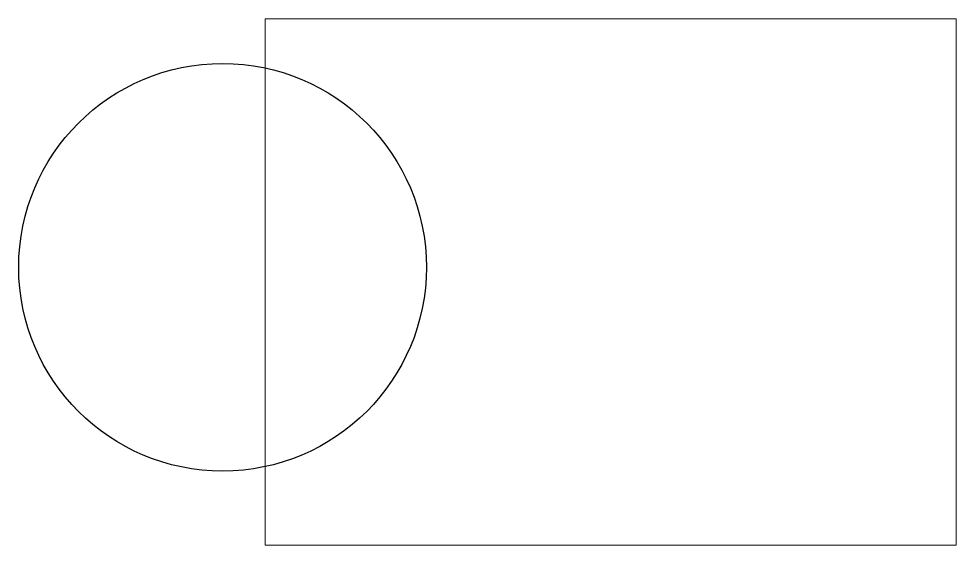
# Paper-space layout 'Layout2' of a CAD drawing. Header units: inches. Extents: x -1.9 to 9.4, y 0.8 to 7.2.
import ezdxf

# ---------------------------------------------------------------- set-up
doc = ezdxf.new("R2010")
doc.units = ezdxf.units.IN
doc.header["$MEASUREMENT"] = 0

psp = doc.layouts.new('Layout2')

# ---------------------------------------------------------------- linework, layer by layer
psp.add_circle((0.531, 4.179), 2.478)

# ---------------------------------------------------------------- viewports
at = {"layer": '0'}
psp.add_viewport(center=(5.25, 4), size=(8.4, 6.4), view_center_point=(6, 4.5), view_height=9.18872, dxfattribs=at)

doc.saveas('drawing.dxf')
